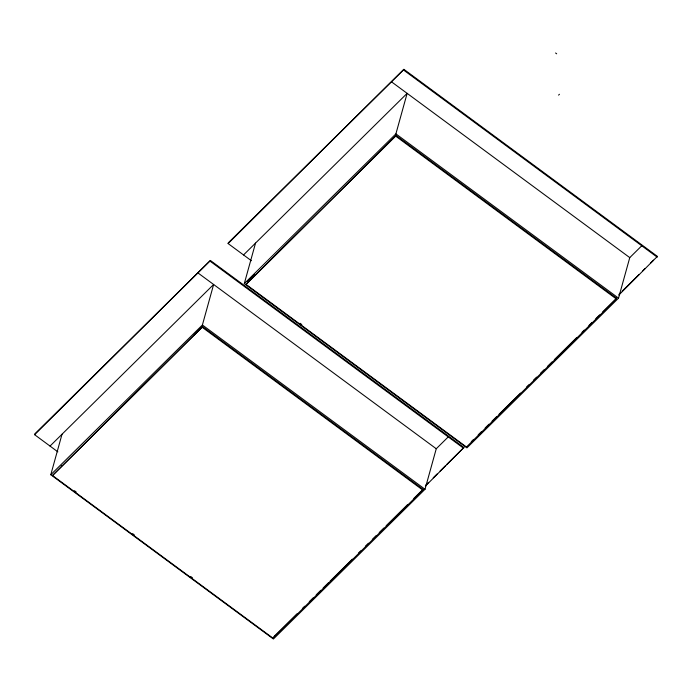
<?xml version="1.0" encoding="UTF-8"?>
<svg xmlns="http://www.w3.org/2000/svg" width="692" height="692" viewBox="0 0 692 692"><rect width="100%" height="100%" fill="white"/><g stroke="black" fill="none" stroke-linecap="round" stroke-linejoin="round"><path stroke-width="1.04" d="M57.86 451.85L34.6 434.688L34.816 433.901L210.403 260.477L463.891 447.508L425.338 486.165M448.243 436.911L436.254 448.753L425.018 489.27L273.409 639.01L50.784 474.747L62.02 434.23M52.523 475.499L202.635 326.659L423.054 489.305L422.838 490.092L272.951 638.136L52.523 475.499L202.635 326.659M61.311 466.252L61.527 465.465M34.6 434.688L210.403 260.477M194.071 335.127L201.995 326.719M50.784 474.747L202.393 325.006L213.629 284.49L50.032 446.072M251.369 260.72L228.109 243.558L228.325 242.771L403.912 69.347L657.4 256.377L618.847 295.034M641.752 245.781L629.763 257.623L618.527 298.14L466.918 447.88L244.293 283.616L255.53 243.1M246.032 284.369L396.144 135.528L616.563 298.174L616.347 298.961L466.46 447.006L246.032 284.369L396.144 135.528M254.82 275.122L255.037 274.335L247.329 281.947M228.109 243.558L403.912 69.347M244.293 283.616L395.902 133.876L407.138 93.359L243.541 254.941M272.951 638.136L274.594 635.939M558.582 95.115L559.439 94.268M425.554 485.377L428.616 482.35M433.218 477.8L437.05 474.02M440.121 470.993L445.492 465.69M447.023 464.176L463.891 447.508M619.063 294.247L620.594 292.733M622.125 291.22L639.001 274.56M642.833 270.771L645.134 268.496M650.497 263.194L653.568 260.166M274.707 635.836L296.998 613.813M302.378 608.502L304.679 606.227M309.289 601.668L313.139 597.871M316.209 594.835L320.82 590.285M323.129 588.001L328.51 582.69M330.049 581.168L352.34 559.153M358.491 553.081L360.792 550.797M365.411 546.247L368.481 543.211M372.322 539.414L376.171 535.617M379.242 532.581L383.852 528.022M386.162 525.747L407.683 504.485M413.833 498.413L423.054 489.305M471.287 441.669L473.596 439.385M478.207 434.835L481.277 431.799M485.127 428.002L488.967 424.205M492.038 421.168L496.657 416.61M498.958 414.335L520.479 393.073M526.629 387.001L528.939 384.726M533.549 380.168L536.629 377.131M540.469 373.334L544.31 369.537M547.389 366.5L552 361.951M554.301 359.667L576.592 337.653M581.981 332.342L584.282 330.058M588.892 325.508L591.971 322.463M595.812 318.675L599.653 314.877M602.732 311.841L616.563 298.174M555.572 52.99L556.671 53.803M403.695 70.126L657.184 257.165M391.707 81.976L629.763 257.623M395.902 133.876L618.527 298.14M395.928 136.315L616.347 298.961M300.06 323.276L301.79 324.557M210.186 261.265L463.675 448.295M198.197 273.106L436.254 448.753M202.393 325.006L425.018 489.27M202.419 327.446L422.838 490.092M74.442 490.723L76.172 492.003M132.579 533.618L134.317 534.899M190.724 576.523L192.463 577.803"/></g></svg>
